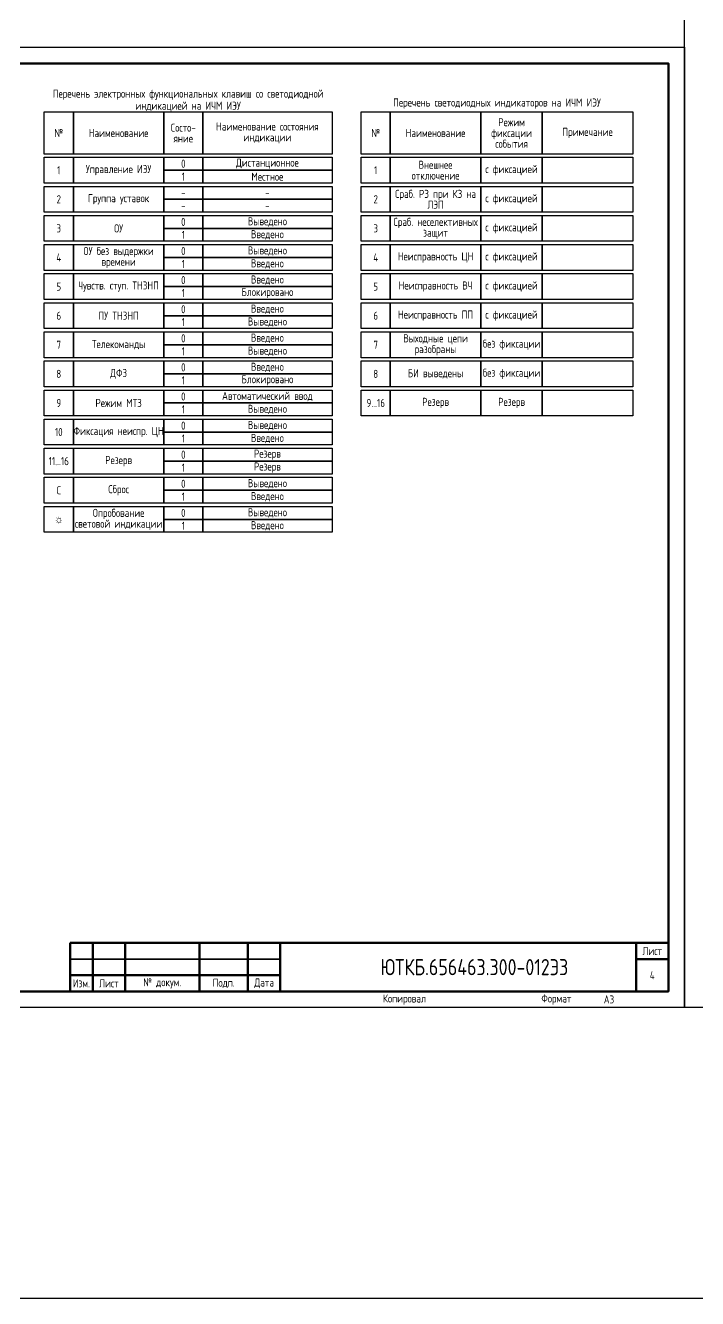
# Model space of a CAD drawing. Header units: millimetres. Extents: x -863 to 2619, y -90 to 586.
# Drawn here: x 1476.2 to 1684, y -90 to 303.8 of the extents above; entities that cross this region are included whole.
import ezdxf

# ---------------------------------------------------------------- set-up
doc = ezdxf.new("R2010")
doc.units = ezdxf.units.MM
doc.styles.add('Gost type A_2.5', font='GOST_A.TTF', dxfattribs={"height": 2.5})
doc.styles.add('Gost_type_A', font='GOST_A.TTF')

# ---------------------------------------------------------------- blocks, each defined once
blk = doc.blocks.new('Формат_А3')
blk.add_lwpolyline([(-420, 297), (0, 297), (0, 0), (-420, 0)], close=True)
at = {"lineweight": 50}
blk.add_lwpolyline([(-400, 292), (-5, 292), (-5, 5), (-400, 5)], close=True, dxfattribs=at)
blk = doc.blocks.new('Штамп малый нижний')
at = {"lineweight": 50}
for points in [[(-185, 15), (-178, 15), (-178, 5), (-185, 5)], [(-178, 15), (-168, 15), (-168, 5), (-178, 5)], [(-168, 15), (-145, 15), (-145, 5), (-168, 5)], [(-145, 15), (-130, 15), (-130, 5), (-145, 5)], [(-130, 15), (-120, 15), (-120, 5), (-130, 5)], [(-120, 15), (-10, 15), (-10, 0), (-120, 0)], [(-10, 15), (0, 15), (0, 10), (-10, 10)], [(-10, 10), (0, 10), (0, 0), (-10, 0)], [(-185, 5), (-178, 5), (-178, 0), (-185, 0)], [(-178, 5), (-168, 5), (-168, 0), (-178, 0)], [(-168, 5), (-145, 5), (-145, 0), (-168, 0)], [(-145, 5), (-130, 5), (-130, 0), (-145, 0)], [(-130, 5), (-120, 5), (-120, 0), (-130, 0)]]:
    blk.add_lwpolyline(points, close=True, dxfattribs=at)
for points in [[(-185, 15), (-178, 15), (-178, 10), (-185, 10)], [(-178, 15), (-168, 15), (-168, 10), (-178, 10)], [(-168, 15), (-145, 15), (-145, 10), (-168, 10)], [(-145, 15), (-130, 15), (-130, 10), (-145, 10)], [(-130, 15), (-120, 15), (-120, 10), (-130, 10)], [(-185, 10), (-178, 10), (-178, 5), (-185, 5)], [(-178, 10), (-168, 10), (-168, 5), (-178, 5)], [(-168, 10), (-145, 10), (-145, 5), (-168, 5)], [(-145, 10), (-130, 10), (-130, 5), (-145, 5)], [(-130, 10), (-120, 10), (-120, 5), (-130, 5)]]:
    blk.add_lwpolyline(points, close=True)
at = {"char_height": 2.5, "style": 'Gost_type_A'}
for s, insert, width, attachment_point in [('Лист', (-5, 12.5), 10, 5), ('№ докум.', (-156.5, 2.5), 23, 5), ('Подп.', (-137.5, 2.5), 15, 5), ('Дата', (-125, 2.5), 10, 5), ('Изм.', (-181.5, 2.5), 7, 5), ('Лист', (-173, 2.5), 10, 5), ('Копировал', (-75, -2.53), 13.1202, 6), ('Формат', (-30, -2.53), 13.1202, 6)]:
    blk.add_mtext(s, dxfattribs=dict(at, insert=insert, width=width, attachment_point=attachment_point))

msp = doc.modelspace()

# ---------------------------------------------------------------- linework, layer by layer
for points in [[(-863, 586), (2619, 586), (2619, -90), (-863, -90)], [(1977, 420), (1977, 0), (1680, 0), (1680, 420)], [(1482, 277), (1491, 277), (1491, 264), (1482, 264)], [(1491, 277), (1519, 277), (1519, 264), (1491, 264)], [(1519, 277), (1531, 277), (1531, 264), (1519, 264)], [(1531, 277), (1571, 277), (1571, 264), (1531, 264)], [(1580, 277), (1589, 277), (1589, 264), (1580, 264)], [(1589, 277), (1617, 277), (1617, 264), (1589, 264)], [(1617, 277), (1636, 277), (1636, 264), (1617, 264)], [(1636, 277), (1664, 277), (1664, 264), (1636, 264)], [(1482, 263), (1491, 263), (1491, 255), (1482, 255)], [(1491, 263), (1519, 263), (1519, 255), (1491, 255)], [(1519, 263), (1531, 263), (1531, 259), (1519, 259)], [(1531, 263), (1571, 263), (1571, 259), (1531, 259)], [(1580, 263), (1589, 263), (1589, 255), (1580, 255)], [(1589, 263), (1617, 263), (1617, 255), (1589, 255)], [(1617, 263), (1636, 263), (1636, 255), (1617, 255)], [(1636, 263), (1664, 263), (1664, 255), (1636, 255)], [(1519, 259), (1531, 259), (1531, 255), (1519, 255)], [(1531, 259), (1571, 259), (1571, 255), (1531, 255)], [(1482, 254), (1491, 254), (1491, 246), (1482, 246)], [(1491, 254), (1519, 254), (1519, 246), (1491, 246)], [(1519, 254), (1531, 254), (1531, 250), (1519, 250)], [(1531, 254), (1571, 254), (1571, 250), (1531, 250)], [(1580, 254), (1589, 254), (1589, 246), (1580, 246)], [(1589, 254), (1617, 254), (1617, 246), (1589, 246)], [(1617, 254), (1636, 254), (1636, 246), (1617, 246)], [(1636, 254), (1664, 254), (1664, 246), (1636, 246)], [(1519, 250), (1531, 250), (1531, 246), (1519, 246)], [(1531, 250), (1571, 250), (1571, 246), (1531, 246)], [(1482, 245), (1491, 245), (1491, 237), (1482, 237)], [(1491, 245), (1519, 245), (1519, 237), (1491, 237)], [(1519, 245), (1531, 245), (1531, 241), (1519, 241)], [(1531, 245), (1571, 245), (1571, 241), (1531, 241)], [(1580, 245), (1589, 245), (1589, 237), (1580, 237)], [(1589, 245), (1617, 245), (1617, 237), (1589, 237)], [(1617, 245), (1636, 245), (1636, 237), (1617, 237)], [(1636, 245), (1664, 245), (1664, 237), (1636, 237)], [(1519, 241), (1531, 241), (1531, 237), (1519, 237)], [(1531, 241), (1571, 241), (1571, 237), (1531, 237)], [(1482, 236), (1491, 236), (1491, 228), (1482, 228)], [(1491, 236), (1519, 236), (1519, 228), (1491, 228)], [(1519, 236), (1531, 236), (1531, 232), (1519, 232)], [(1531, 236), (1571, 236), (1571, 232), (1531, 232)], [(1580, 236), (1589, 236), (1589, 228), (1580, 228)], [(1589, 236), (1617, 236), (1617, 228), (1589, 228)], [(1617, 236), (1636, 236), (1636, 228), (1617, 228)], [(1636, 236), (1664, 236), (1664, 228), (1636, 228)], [(1519, 232), (1531, 232), (1531, 228), (1519, 228)], [(1531, 232), (1571, 232), (1571, 228), (1531, 228)], [(1482, 227), (1491, 227), (1491, 219), (1482, 219)], [(1491, 227), (1519, 227), (1519, 219), (1491, 219)], [(1519, 227), (1531, 227), (1531, 223), (1519, 223)], [(1531, 227), (1571, 227), (1571, 223), (1531, 223)], [(1580, 227), (1589, 227), (1589, 219), (1580, 219)], [(1589, 227), (1617, 227), (1617, 219), (1589, 219)], [(1617, 227), (1636, 227), (1636, 219), (1617, 219)], [(1636, 227), (1664, 227), (1664, 219), (1636, 219)], [(1519, 223), (1531, 223), (1531, 219), (1519, 219)], [(1531, 223), (1571, 223), (1571, 219), (1531, 219)], [(1482, 218), (1491, 218), (1491, 210), (1482, 210)], [(1491, 218), (1519, 218), (1519, 210), (1491, 210)], [(1519, 218), (1531, 218), (1531, 214), (1519, 214)], [(1531, 218), (1571, 218), (1571, 214), (1531, 214)], [(1580, 218), (1589, 218), (1589, 210), (1580, 210)], [(1589, 218), (1617, 218), (1617, 210), (1589, 210)], [(1617, 218), (1636, 218), (1636, 210), (1617, 210)], [(1636, 218), (1664, 218), (1664, 210), (1636, 210)], [(1519, 214), (1531, 214), (1531, 210), (1519, 210)], [(1531, 214), (1571, 214), (1571, 210), (1531, 210)], [(1482, 209), (1491, 209), (1491, 201), (1482, 201)], [(1491, 209), (1519, 209), (1519, 201), (1491, 201)], [(1519, 209), (1531, 209), (1531, 205), (1519, 205)], [(1531, 209), (1571, 209), (1571, 205), (1531, 205)], [(1580, 209), (1589, 209), (1589, 201), (1580, 201)], [(1589, 209), (1617, 209), (1617, 201), (1589, 201)], [(1617, 209), (1636, 209), (1636, 201), (1617, 201)], [(1636, 209), (1664, 209), (1664, 201), (1636, 201)], [(1519, 205), (1531, 205), (1531, 201), (1519, 201)], [(1531, 205), (1571, 205), (1571, 201), (1531, 201)], [(1482, 200), (1491, 200), (1491, 192), (1482, 192)], [(1491, 200), (1519, 200), (1519, 192), (1491, 192)], [(1519, 200), (1531, 200), (1531, 196), (1519, 196)], [(1531, 200), (1571, 200), (1571, 196), (1531, 196)], [(1580, 200), (1589, 200), (1589, 192), (1580, 192)], [(1589, 200), (1617, 200), (1617, 192), (1589, 192)], [(1617, 200), (1636, 200), (1636, 192), (1617, 192)], [(1636, 200), (1664, 200), (1664, 192), (1636, 192)], [(1519, 196), (1531, 196), (1531, 192), (1519, 192)], [(1531, 196), (1571, 196), (1571, 192), (1531, 192)], [(1482, 191), (1491, 191), (1491, 183), (1482, 183)], [(1491, 191), (1519, 191), (1519, 183), (1491, 183)], [(1519, 191), (1531, 191), (1531, 187), (1519, 187)], [(1531, 191), (1571, 191), (1571, 187), (1531, 187)], [(1580, 191), (1589, 191), (1589, 183), (1580, 183)], [(1589, 191), (1617, 191), (1617, 183), (1589, 183)], [(1617, 191), (1636, 191), (1636, 183), (1617, 183)], [(1636, 191), (1664, 191), (1664, 183), (1636, 183)], [(1519, 187), (1531, 187), (1531, 183), (1519, 183)], [(1531, 187), (1571, 187), (1571, 183), (1531, 183)], [(1482, 182), (1491, 182), (1491, 174), (1482, 174)], [(1491, 182), (1519, 182), (1519, 174), (1491, 174)], [(1519, 182), (1531, 182), (1531, 178), (1519, 178)], [(1531, 182), (1571, 182), (1571, 178), (1531, 178)], [(1519, 178), (1531, 178), (1531, 174), (1519, 174)], [(1531, 178), (1571, 178), (1571, 174), (1531, 174)], [(1482, 173), (1491, 173), (1491, 165), (1482, 165)], [(1491, 173), (1519, 173), (1519, 165), (1491, 165)], [(1519, 173), (1531, 173), (1531, 169), (1519, 169)], [(1531, 173), (1571, 173), (1571, 169), (1531, 169)], [(1519, 169), (1531, 169), (1531, 165), (1519, 165)], [(1531, 169), (1571, 169), (1571, 165), (1531, 165)], [(1482, 164), (1491, 164), (1491, 156), (1482, 156)], [(1491, 164), (1519, 164), (1519, 156), (1491, 156)], [(1519, 164), (1531, 164), (1531, 160), (1519, 160)], [(1531, 164), (1571, 164), (1571, 160), (1531, 160)], [(1519, 160), (1531, 160), (1531, 156), (1519, 156)], [(1531, 160), (1571, 160), (1571, 156), (1531, 156)], [(1482, 155), (1491, 155), (1491, 147), (1482, 147)], [(1491, 155), (1519, 155), (1519, 147), (1491, 147)], [(1519, 155), (1531, 155), (1531, 151), (1519, 151)], [(1531, 155), (1571, 155), (1571, 151), (1531, 151)], [(1519, 151), (1531, 151), (1531, 147), (1519, 147)], [(1531, 151), (1571, 151), (1571, 147), (1531, 147)]]:
    msp.add_lwpolyline(points, close=True)

# ---------------------------------------------------------------- block references
at = {"color": 1}
msp.add_blockref('Формат_А3', (1680, 0), dxfattribs=at)
msp.add_blockref('Штамп малый нижний', (1675, 5))

# ---------------------------------------------------------------- texts
at = {"char_height": 2.5}
for s, insert, width, attachment_point, line_spacing_factor, style in [('Перечень электронных функциональных клавиш со светодиодной индикацией на ИЧМ ИЭУ', (1526.5, 277), 89, 8, 0.9, 'Gost_type_A'), ('Перечень светодиодных индикаторов на ИЧМ ИЭУ', (1622, 278), 84, 8, 0.9, 'Gost_type_A'), ('№ ', (1486.5, 270.5), 9, 5, 0.8, 'Gost_type_A'), ('Наименование ', (1505, 270.5), 28, 5, 0.8, 'Gost_type_A'), ('Состо- яние', (1525, 270.5), 12, 5, 0.8, 'Gost_type_A'), ('Наименование состояния\\Pиндикации ', (1551, 270.5), 40, 5, 0.8, 'Gost_type_A'), ('№ ', (1584.5, 270.5), 9, 5, 0.8, 'Gost_type_A'), ('Наименование ', (1603, 270.5), 28, 5, 0.8, 'Gost_type_A'), ('Режим\\Pфиксации события', (1626.5, 270.5), 19, 5, 0.8, 'Gost_type_A'), ('Примечание', (1650, 270.5), 28, 5, 0.8, 'Gost_type_A'), ('1', (1486.5, 259), 9, 5, 0.8, 'Gost_type_A'), ('Управление ИЭУ', (1505, 259), 28, 5, 0.8, 'Gost_type_A'), ('0', (1525, 261), 12, 5, 0.8, 'Gost_type_A'), ('Дистанционное', (1551, 261), 40, 5, 0.8, 'Gost_type_A'), ('1', (1584.5, 259), 9, 5, 0.8, 'Gost_type_A'), ('Внешнее\\Pотключение ', (1603, 259), 28, 5, 0.8, 'Gost_type_A'), ('с фиксацией', (1626.5, 259), 19, 5, 0.8, 'Gost_type_A'), ('1', (1525, 257), 12, 5, 0.8, 'Gost_type_A'), ('Местное', (1551, 257), 40, 5, 0.8, 'Gost_type_A'), ('Сраб. РЗ при КЗ на ЛЭП ', (1603, 250), 28, 5, 0.8, 'Gost_type_A'), ('2', (1486.5, 250), 9, 5, 0.8, 'Gost_type_A'), ('2', (1584.5, 250), 9, 5, 0.8, 'Gost_type_A'), ('с фиксацией', (1626.5, 250), 19, 5, 0.8, 'Gost_type_A'), ('0', (1525, 243), 12, 5, 0.8, 'Gost_type_A'), ('Выведено', (1551, 243), 40, 5, 0.8, 'Gost_type_A'), ('Сраб. неселективных защит ', (1603, 241), 28, 5, 0.8, 'Gost_type_A'), ('3', (1486.5, 241), 9, 5, 0.8, 'Gost_type_A'), ('ОУ', (1505, 241), 28, 5, 0.8, 'Gost_type_A'), ('1', (1525, 239), 12, 5, 0.8, 'Gost_type_A'), ('Введено', (1551, 239), 40, 5, 0.8, 'Gost_type_A'), ('3', (1584.5, 241), 9, 5, 0.8, 'Gost_type_A'), ('с фиксацией', (1626.5, 241), 19, 5, 0.8, 'Gost_type_A'), ('4', (1486.5, 232), 9, 5, 0.8, 'Gost_type_A'), ('ОУ без выдержки времени ', (1505, 232), 28, 5, 0.8, 'Gost type A_2.5'), ('0', (1525, 234), 12, 5, 0.8, 'Gost_type_A'), ('Выведено', (1551, 234), 40, 5, 0.8, 'Gost_type_A'), ('4', (1584.5, 232), 9, 5, 0.8, 'Gost_type_A'), ('Неисправность ЦН ', (1603, 232), 28, 5, 0.8, 'Gost_type_A'), ('с фиксацией', (1626.5, 232), 19, 5, 0.8, 'Gost_type_A'), ('1', (1525, 230), 12, 5, 0.8, 'Gost_type_A'), ('Введено', (1551, 230), 40, 5, 0.8, 'Gost_type_A'), ('{\\C256;Чувств. ступ. ТНЗНП }', (1505, 223), 28, 5, 0.8, 'Gost type A_2.5'), ('0', (1525, 225), 12, 5, 0.8, 'Gost_type_A'), ('Введено', (1551, 225), 40, 5, 0.8, 'Gost_type_A'), ('Неисправность ВЧ', (1603, 223), 28, 5, 0.8, 'Gost_type_A'), ('с фиксацией', (1626.5, 223), 19, 5, 0.8, 'Gost_type_A'), ('5', (1486.5, 223), 9, 5, 0.8, 'Gost_type_A'), ('1', (1525, 221), 12, 5, 0.8, 'Gost_type_A'), ('Блокировано ', (1551, 221), 40, 5, 0.8, 'Gost_type_A'), ('5', (1584.5, 223), 9, 5, 0.8, 'Gost_type_A'), ('0', (1525, 216), 12, 5, 0.8, 'Gost_type_A'), ('Введено', (1551, 216), 40, 5, 0.8, 'Gost_type_A'), ('6', (1486.5, 214), 9, 5, 0.8, 'Gost_type_A'), ('ПУ ТНЗНП ', (1505, 214), 28, 5, 0.8, 'Gost_type_A'), ('1', (1525, 212), 12, 5, 0.8, 'Gost_type_A'), ('Выведено', (1551, 212), 40, 5, 0.8, 'Gost_type_A'), ('6', (1584.5, 214), 9, 5, 0.8, 'Gost_type_A'), ('Неисправность ПП', (1603, 214), 28, 5, 0.8, 'Gost_type_A'), ('с фиксацией', (1626.5, 214), 19, 5, 0.8, 'Gost_type_A'), ('7', (1486.5, 205), 9, 5, 0.8, 'Gost_type_A'), ('Телекоманды', (1505, 205), 28, 5, 0.8, 'Gost_type_A'), ('0', (1525, 207), 12, 5, 0.8, 'Gost_type_A'), ('Введено', (1551, 207), 40, 5, 0.8, 'Gost_type_A'), ('7', (1584.5, 205), 9, 5, 0.8, 'Gost_type_A'), ('Выходные цепи разобраны ', (1603, 205), 28, 5, 0.8, 'Gost_type_A'), ('без фиксации', (1626.5, 205), 19, 5, 0.8, 'Gost_type_A'), ('1', (1525, 203), 12, 5, 0.8, 'Gost_type_A'), ('Выведено', (1551, 203), 40, 5, 0.8, 'Gost_type_A'), ('8', (1486.5, 196), 9, 5, 0.8, 'Gost_type_A'), ('ДФЗ ', (1505, 196), 28, 5, 0.8, 'Gost_type_A'), ('0', (1525, 198), 12, 5, 0.8, 'Gost_type_A'), ('Введено', (1551, 198), 40, 5, 0.8, 'Gost_type_A'), ('8', (1584.5, 196), 9, 5, 0.8, 'Gost_type_A'), ('БИ выведены ', (1603, 196), 28, 5, 0.8, 'Gost_type_A'), ('без фиксации', (1626.5, 196), 19, 5, 0.8, 'Gost_type_A'), ('1', (1525, 194), 12, 5, 0.8, 'Gost_type_A'), ('Блокировано ', (1551, 194), 40, 5, 0.8, 'Gost_type_A'), ('0', (1525, 189), 12, 5, 0.8, 'Gost_type_A'), ('Автоматический ввод ', (1551, 189), 40, 5, 0.8, 'Gost_type_A'), ('9', (1486.5, 187), 9, 5, 0.8, 'Gost_type_A'), ('Режим МТЗ ', (1505, 187), 28, 5, 0.8, 'Gost_type_A'), ('1', (1525, 185), 12, 5, 0.8, 'Gost_type_A'), ('Выведено ', (1551, 185), 40, 5, 0.8, 'Gost_type_A'), ('9...16', (1584.5, 187), 9, 5, 0.8, 'Gost_type_A'), ('Резерв', (1603, 187), 28, 5, 0.8, 'Gost_type_A'), ('Резерв', (1626.5, 187), 19, 5, 0.8, 'Gost_type_A'), ('0', (1525, 180), 12, 5, 0.8, 'Gost_type_A'), ('Выведено', (1551, 180), 40, 5, 0.8, 'Gost_type_A'), ('10', (1486.5, 178), 9, 5, 0.8, 'Gost_type_A'), ('Фиксация неиспр. ЦН ', (1505, 178), 28, 5, 0.8, 'Gost_type_A'), ('1', (1525, 176), 12, 5, 0.8, 'Gost_type_A'), ('Введено', (1551, 176), 40, 5, 0.8, 'Gost_type_A'), ('11...16', (1486.5, 169), 9, 5, 0.8, 'Gost_type_A'), ('Резерв', (1505, 169), 28, 5, 0.8, 'Gost_type_A'), ('0', (1525, 171), 12, 5, 0.8, 'Gost_type_A'), ('Резерв', (1551, 171), 40, 5, 0.8, 'Gost_type_A'), ('1', (1525, 167), 12, 5, 0.8, 'Gost_type_A'), ('Резерв', (1551, 167), 40, 5, 0.8, 'Gost_type_A'), ('Сброс', (1505, 160), 28, 5, 0.8, 'Gost_type_A'), ('0', (1525, 162), 12, 5, 0.8, 'Gost_type_A'), ('Выведено', (1551, 162), 40, 5, 0.8, 'Gost_type_A'), ('C', (1486.5, 160), 9, 5, 0.8, 'Gost_type_A'), ('1', (1525, 158), 12, 5, 0.8, 'Gost_type_A'), ('Введено', (1551, 158), 40, 5, 0.8, 'Gost_type_A'), ('Опробование световой индикации', (1505, 151), 28, 5, 0.8, 'Gost_type_A'), ('0', (1525, 153), 12, 5, 0.8, 'Gost_type_A'), ('Выведено', (1551, 153), 40, 5, 0.8, 'Gost_type_A'), ('☼', (1486.5, 151), 9, 5, 0.8, 'Gost_type_A'), ('1', (1525, 149), 12, 5, 0.8, 'Gost_type_A'), ('Введено', (1551, 149), 40, 5, 0.8, 'Gost_type_A')]:
    msp.add_mtext(s, dxfattribs=dict(at, insert=insert, width=width, attachment_point=attachment_point, line_spacing_factor=line_spacing_factor, style=style))
at = {"color": 30, "true_color": 0xf26722, "char_height": 2.5, "attachment_point": 5, "line_spacing_factor": 0.8, "style": 'Gost_type_A'}
for s, insert, width in [('Группа уставок', (1505, 250), 28), ('-', (1525, 252), 12), ('-', (1551, 252), 40), ('-', (1525, 248), 12), ('-', (1551, 248), 40)]:
    msp.add_mtext(s, dxfattribs=dict(at, insert=insert, width=width))
at = {"style": 'Gost_type_A'}
for s, insert, char_height, width, attachment_point in [('ЮТКБ.656463.300-012Э3', (1615, 12.5), 5, 120, 5), ('4', (1670, 10), 2.5, 10, 5), ('A3', (1655, 2.5), 2.5, 20, 4)]:
    msp.add_mtext(s, dxfattribs=dict(at, insert=insert, char_height=char_height, width=width, attachment_point=attachment_point))

doc.saveas('drawing.dxf')
